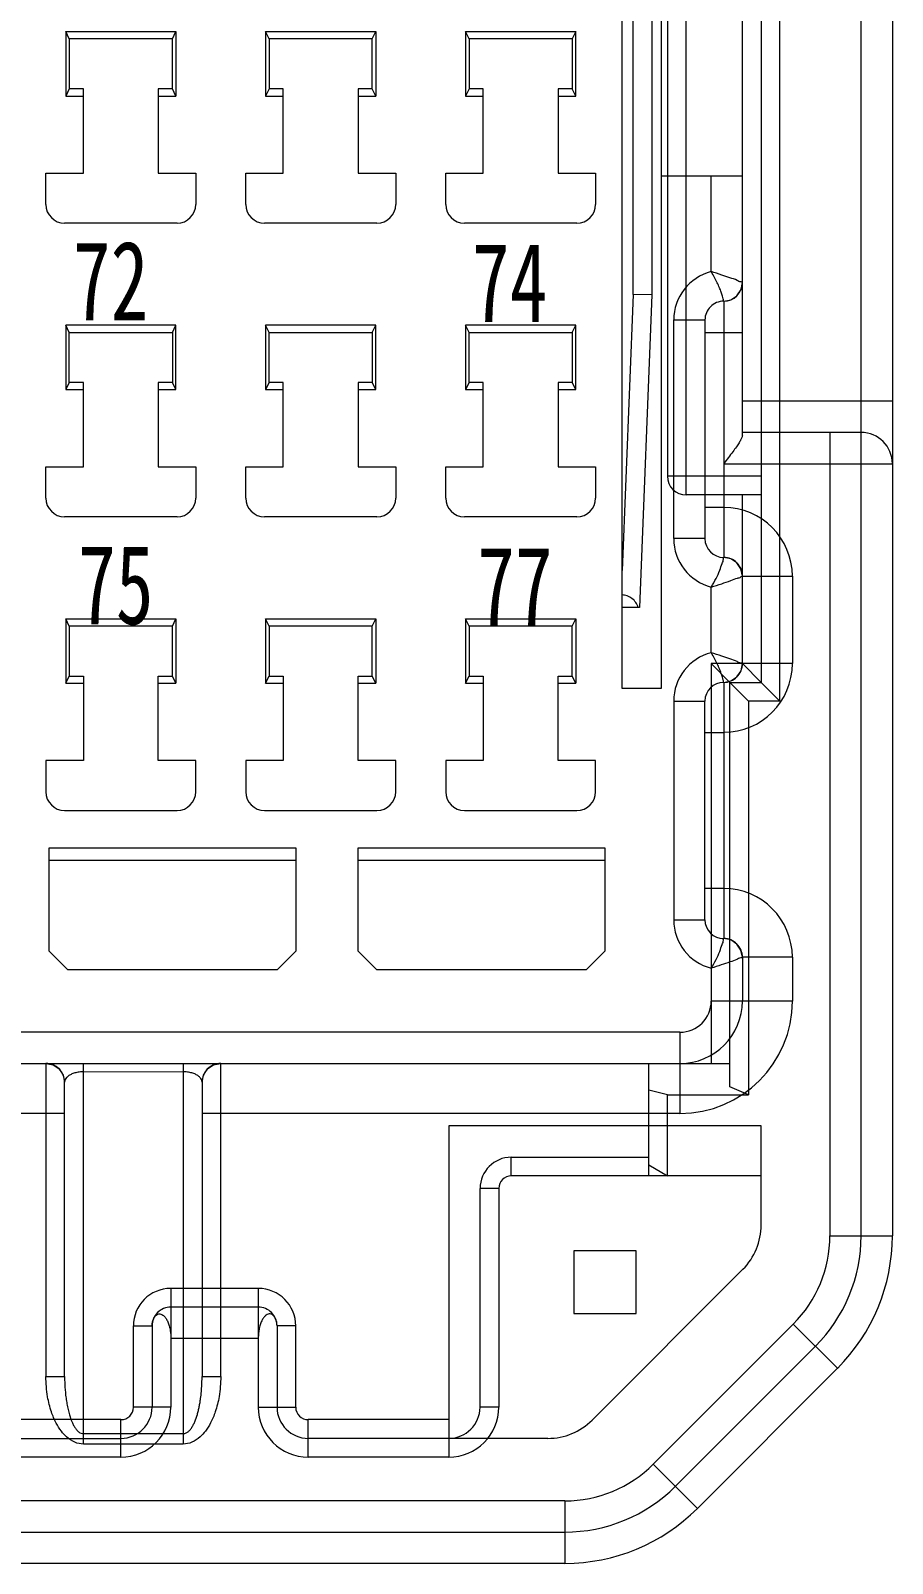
# Model space of a CAD drawing. Header units: inches. Extents: x 47316 to 59086, y 3141 to 11743.
# Drawn here: x 55000.37 to 55027.52, y 9603.56 to 9651.85 of the extents above; entities that cross this region are included whole.
import ezdxf

# ---------------------------------------------------------------- set-up
doc = ezdxf.new("R2010")
doc.units = ezdxf.units.IN
doc.header["$MEASUREMENT"] = 0
doc.styles.get("Standard").update_dxf_attribs({"font": ''})
doc.styles.get('Standard').set_extended_font_data('SimSun')

msp = doc.modelspace()

# ---------------------------------------------------------------- linework, layer by layer
at = {"color": 0, "linetype": 'Continuous', "lineweight": 15}
for p, q in [((55026.54, 9613.883), (55026.54, 9684.188)), ((55027.524, 9684.188), (55027.524, 9613.883)), ((55019.945, 9680.729), (55019.945, 9643.524)), ((55022.799, 9639.111), (55022.799, 9677.382)), ((55019.355, 9643.536), (55019.355, 9677.036)), ((55019.007, 9631.122), (55019.007, 9674.55)), ((55020.24, 9667.54), (55020.24, 9631.122)), ((55023.981, 9630.729), (55023.981, 9667.343)), ((55023.39, 9666.752), (55023.39, 9631.319)), ((55021.028, 9637.225), (55021.028, 9660.847)), ((55020.437, 9660.256), (55020.437, 9637.815)), ((55001.589, 9651.595), (55001.475, 9651.822)), ((55001.475, 9651.822), (55004.95, 9651.822)), ((55001.475, 9651.822), (55001.475, 9649.793)), ((55004.837, 9651.595), (55001.589, 9651.595)), ((55001.589, 9651.595), (55001.589, 9650.02)), ((55004.837, 9651.595), (55004.95, 9651.822)), ((55004.837, 9650.02), (55004.837, 9651.595)), ((55004.95, 9651.822), (55004.95, 9649.793)), ((55007.888, 9651.595), (55007.774, 9651.822)), ((55007.774, 9651.822), (55011.25, 9651.822)), ((55007.774, 9651.822), (55007.774, 9649.793)), ((55011.136, 9651.595), (55007.888, 9651.595)), ((55007.888, 9651.595), (55007.888, 9650.02)), ((55011.136, 9651.595), (55011.25, 9651.822)), ((55011.136, 9650.02), (55011.136, 9651.595)), ((55011.25, 9651.822), (55011.25, 9649.793)), ((55014.187, 9651.595), (55014.074, 9651.822)), ((55014.074, 9651.822), (55017.549, 9651.822)), ((55014.074, 9651.822), (55014.074, 9649.793)), ((55017.435, 9651.595), (55014.187, 9651.595)), ((55014.187, 9651.595), (55014.187, 9650.02)), ((55017.549, 9651.822), (55017.435, 9651.595)), ((55017.435, 9651.595), (55017.435, 9650.02)), ((55017.549, 9649.793), (55017.549, 9651.822)), ((55001.589, 9650.02), (55001.475, 9649.793)), ((55002.032, 9650.02), (55001.589, 9650.02)), ((55002.032, 9647.362), (55002.032, 9650.02)), ((55004.837, 9650.02), (55004.394, 9650.02)), ((55004.394, 9650.02), (55004.394, 9647.362)), ((55004.95, 9649.793), (55004.837, 9650.02)), ((55007.888, 9650.02), (55007.774, 9649.793)), ((55008.331, 9650.02), (55007.888, 9650.02)), ((55008.331, 9647.362), (55008.331, 9650.02)), ((55011.136, 9650.02), (55010.693, 9650.02)), ((55010.693, 9650.02), (55010.693, 9647.362)), ((55011.25, 9649.793), (55011.136, 9650.02)), ((55014.187, 9650.02), (55014.074, 9649.793)), ((55014.63, 9650.02), (55014.187, 9650.02)), ((55014.63, 9647.362), (55014.63, 9650.02)), ((55017.435, 9650.02), (55016.992, 9650.02)), ((55016.992, 9650.02), (55016.992, 9647.362)), ((55017.549, 9649.793), (55017.435, 9650.02)), ((55001.475, 9649.793), (55002.032, 9649.793)), ((55004.394, 9649.793), (55004.95, 9649.793)), ((55007.774, 9649.793), (55008.331, 9649.793)), ((55010.693, 9649.793), (55011.25, 9649.793)), ((55014.074, 9649.793), (55014.63, 9649.793)), ((55016.992, 9649.793), (55017.549, 9649.793)), ((55000.851, 9646.378), (55000.851, 9647.362)), ((55000.851, 9647.362), (55002.032, 9647.362)), ((55004.394, 9647.362), (55005.575, 9647.362)), ((55005.575, 9647.362), (55005.575, 9646.378)), ((55007.15, 9646.378), (55007.15, 9647.362)), ((55007.15, 9647.362), (55008.331, 9647.362)), ((55010.693, 9647.362), (55011.874, 9647.362)), ((55011.874, 9647.362), (55011.874, 9646.378)), ((55013.449, 9646.378), (55013.449, 9647.362)), ((55013.449, 9647.362), (55014.63, 9647.362)), ((55016.992, 9647.362), (55018.173, 9647.362)), ((55018.173, 9647.362), (55018.173, 9646.378)), ((55022.799, 9647.264), (55020.24, 9647.264)), ((55021.815, 9644.261), (55021.815, 9647.264)), ((55004.984, 9645.788), (55001.441, 9645.788)), ((55011.284, 9645.788), (55007.74, 9645.788)), ((55017.583, 9645.788), (55014.04, 9645.788)), ((55022.755, 9643.692), (55022.799, 9643.918)), ((55019.355, 9643.536), (55019.007, 9634.841)), ((55019.945, 9643.524), (55019.355, 9643.536)), ((55019.945, 9643.524), (55019.551, 9633.681)), ((55022.209, 9643.327), (55022.435, 9643.372)), ((55022.209, 9643.327), (55022.209, 9635.256)), ((55022.435, 9643.372), (55022.627, 9643.5)), ((55022.627, 9643.5), (55022.755, 9643.692)), ((55004.95, 9642.57), (55001.475, 9642.57)), ((55001.475, 9642.57), (55001.475, 9640.541)), ((55001.589, 9642.343), (55001.475, 9642.57)), ((55001.589, 9640.768), (55001.589, 9642.343)), ((55001.589, 9642.343), (55004.837, 9642.343)), ((55004.837, 9642.343), (55004.95, 9642.57)), ((55004.837, 9642.343), (55004.837, 9640.768)), ((55004.95, 9640.541), (55004.95, 9642.57)), ((55011.25, 9642.57), (55007.774, 9642.57)), ((55007.774, 9642.57), (55007.774, 9640.541)), ((55007.888, 9642.343), (55007.774, 9642.57)), ((55007.888, 9640.768), (55007.888, 9642.343)), ((55007.888, 9642.343), (55011.136, 9642.343)), ((55011.136, 9642.343), (55011.25, 9642.57)), ((55011.136, 9642.343), (55011.136, 9640.768)), ((55011.25, 9640.541), (55011.25, 9642.57)), ((55017.549, 9642.57), (55014.074, 9642.57)), ((55014.074, 9642.57), (55014.074, 9640.541)), ((55014.187, 9642.343), (55014.074, 9642.57)), ((55014.187, 9640.768), (55014.187, 9642.343)), ((55014.187, 9642.343), (55017.435, 9642.343)), ((55017.435, 9642.343), (55017.549, 9642.57)), ((55017.435, 9642.343), (55017.435, 9640.768)), ((55017.549, 9640.541), (55017.549, 9642.57)), ((55020.634, 9642.736), (55021.618, 9642.736)), ((55020.634, 9635.847), (55020.634, 9642.736)), ((55021.618, 9642.736), (55021.618, 9635.847)), ((55021.618, 9642.343), (55022.799, 9642.343)), ((55001.589, 9640.768), (55001.475, 9640.541)), ((55001.475, 9640.541), (55002.032, 9640.541)), ((55002.032, 9640.768), (55001.589, 9640.768)), ((55002.032, 9638.11), (55002.032, 9640.768)), ((55004.837, 9640.768), (55004.394, 9640.768)), ((55004.394, 9640.768), (55004.394, 9638.11)), ((55004.394, 9640.541), (55004.95, 9640.541)), ((55004.95, 9640.541), (55004.837, 9640.768)), ((55007.888, 9640.768), (55007.774, 9640.541)), ((55007.774, 9640.541), (55008.331, 9640.541)), ((55008.331, 9640.768), (55007.888, 9640.768)), ((55008.331, 9638.11), (55008.331, 9640.768)), ((55011.136, 9640.768), (55010.693, 9640.768)), ((55010.693, 9640.768), (55010.693, 9638.11)), ((55010.693, 9640.541), (55011.25, 9640.541)), ((55011.25, 9640.541), (55011.136, 9640.768)), ((55014.187, 9640.768), (55014.074, 9640.541)), ((55014.074, 9640.541), (55014.63, 9640.541)), ((55014.63, 9640.768), (55014.187, 9640.768)), ((55014.63, 9638.11), (55014.63, 9640.768)), ((55017.435, 9640.768), (55016.992, 9640.768)), ((55016.992, 9640.768), (55016.992, 9638.11)), ((55016.992, 9640.541), (55017.549, 9640.541)), ((55017.549, 9640.541), (55017.435, 9640.768)), ((55027.524, 9640.177), (55022.799, 9640.177)), ((55026.54, 9639.193), (55022.799, 9639.193)), ((55025.555, 9639.193), (55025.555, 9613.883)), ((55000.851, 9637.126), (55000.851, 9638.11)), ((55000.851, 9638.11), (55002.032, 9638.11)), ((55004.394, 9638.11), (55005.575, 9638.11)), ((55005.575, 9638.11), (55005.575, 9637.126)), ((55007.15, 9637.126), (55007.15, 9638.11)), ((55007.15, 9638.11), (55008.331, 9638.11)), ((55010.693, 9638.11), (55011.874, 9638.11)), ((55011.874, 9638.11), (55011.874, 9637.126)), ((55013.449, 9637.126), (55013.449, 9638.11)), ((55013.449, 9638.11), (55014.63, 9638.11)), ((55016.992, 9638.11), (55018.173, 9638.11)), ((55018.173, 9638.11), (55018.173, 9637.126)), ((55022.209, 9638.209), (55027.524, 9638.209)), ((55023.39, 9637.815), (55020.437, 9637.815)), ((55023.39, 9637.225), (55021.028, 9637.225)), ((55022.799, 9631.91), (55022.799, 9637.225)), ((55004.984, 9636.536), (55001.441, 9636.536)), ((55011.284, 9636.536), (55007.74, 9636.536)), ((55017.583, 9636.536), (55014.04, 9636.536)), ((55022.209, 9636.831), (55021.618, 9636.831)), ((55021.618, 9635.847), (55020.634, 9635.847)), ((55022.435, 9635.211), (55022.209, 9635.256)), ((55022.626, 9635.083), (55022.435, 9635.211)), ((55022.754, 9634.891), (55022.626, 9635.083)), ((55022.799, 9634.666), (55022.754, 9634.891)), ((55022.799, 9634.666), (55024.374, 9634.666)), ((55024.374, 9634.666), (55024.374, 9631.91)), ((55021.815, 9632.253), (55021.815, 9634.322)), ((55019.551, 9633.681), (55019.007, 9633.681)), ((55001.589, 9633.091), (55001.475, 9633.318)), ((55001.475, 9633.318), (55004.95, 9633.318)), ((55001.475, 9633.318), (55001.475, 9631.289)), ((55004.837, 9633.091), (55004.95, 9633.318)), ((55004.95, 9633.318), (55004.95, 9631.289)), ((55007.888, 9633.091), (55007.774, 9633.318)), ((55007.774, 9633.318), (55011.25, 9633.318)), ((55007.774, 9633.318), (55007.774, 9631.289)), ((55011.136, 9633.091), (55011.25, 9633.318)), ((55011.25, 9633.318), (55011.25, 9631.289)), ((55014.187, 9633.091), (55014.074, 9633.318)), ((55014.074, 9633.318), (55017.549, 9633.318)), ((55014.074, 9633.318), (55014.074, 9631.289)), ((55017.435, 9633.091), (55017.549, 9633.318)), ((55017.549, 9633.318), (55017.549, 9631.289)), ((55004.837, 9633.091), (55001.589, 9633.091)), ((55001.589, 9633.091), (55001.589, 9631.516)), ((55004.837, 9631.516), (55004.837, 9633.091)), ((55011.136, 9633.091), (55007.888, 9633.091)), ((55007.888, 9633.091), (55007.888, 9631.516)), ((55011.136, 9631.516), (55011.136, 9633.091)), ((55017.435, 9633.091), (55014.187, 9633.091)), ((55014.187, 9633.091), (55014.187, 9631.516)), ((55017.435, 9631.516), (55017.435, 9633.091)), ((55024.374, 9631.91), (55021.815, 9631.91)), ((55021.815, 9631.91), (55022.406, 9631.319)), ((55021.815, 9631.91), (55021.815, 9619.311)), ((55022.627, 9631.492), (55022.755, 9631.684)), ((55022.755, 9631.684), (55022.799, 9631.91)), ((55023.39, 9631.319), (55022.799, 9631.91)), ((55001.475, 9631.289), (55001.589, 9631.516)), ((55001.475, 9631.289), (55002.032, 9631.289)), ((55001.589, 9631.516), (55002.032, 9631.516)), ((55002.032, 9631.516), (55002.032, 9628.858)), ((55004.394, 9628.858), (55004.394, 9631.516)), ((55004.394, 9631.516), (55004.837, 9631.516)), ((55004.394, 9631.289), (55004.95, 9631.289)), ((55004.95, 9631.289), (55004.837, 9631.516)), ((55007.774, 9631.289), (55007.888, 9631.516)), ((55007.774, 9631.289), (55008.331, 9631.289)), ((55007.888, 9631.516), (55008.331, 9631.516)), ((55008.331, 9631.516), (55008.331, 9628.858)), ((55010.693, 9628.858), (55010.693, 9631.516)), ((55010.693, 9631.516), (55011.136, 9631.516)), ((55010.693, 9631.289), (55011.25, 9631.289)), ((55011.25, 9631.289), (55011.136, 9631.516)), ((55014.074, 9631.289), (55014.187, 9631.516)), ((55014.074, 9631.289), (55014.63, 9631.289)), ((55014.187, 9631.516), (55014.63, 9631.516)), ((55014.63, 9631.516), (55014.63, 9628.858)), ((55016.992, 9628.858), (55016.992, 9631.516)), ((55016.992, 9631.516), (55017.435, 9631.516)), ((55016.992, 9631.289), (55017.549, 9631.289)), ((55017.549, 9631.289), (55017.435, 9631.516)), ((55022.209, 9631.319), (55022.435, 9631.364)), ((55022.209, 9631.319), (55022.209, 9623.248)), ((55022.406, 9618.573), (55022.406, 9631.319)), ((55022.406, 9631.319), (55022.996, 9630.729)), ((55022.406, 9631.319), (55023.39, 9631.319)), ((55022.435, 9631.364), (55022.627, 9631.492)), ((55023.39, 9631.319), (55023.981, 9630.729)), ((55020.24, 9631.122), (55019.007, 9631.122)), ((55020.634, 9630.729), (55020.634, 9623.839)), ((55020.634, 9630.729), (55021.618, 9630.729)), ((55021.618, 9623.839), (55021.618, 9630.729)), ((55022.996, 9630.729), (55022.996, 9618.327)), ((55023.981, 9630.729), (55022.996, 9630.729)), ((55021.618, 9629.744), (55022.209, 9629.744)), ((55002.032, 9628.858), (55000.851, 9628.858)), ((55000.851, 9628.858), (55000.851, 9627.874)), ((55005.575, 9628.858), (55004.394, 9628.858)), ((55005.575, 9627.874), (55005.575, 9628.858)), ((55008.331, 9628.858), (55007.15, 9628.858)), ((55007.15, 9628.858), (55007.15, 9627.874)), ((55011.874, 9628.858), (55010.693, 9628.858)), ((55011.874, 9627.874), (55011.874, 9628.858)), ((55014.63, 9628.858), (55013.449, 9628.858)), ((55013.449, 9628.858), (55013.449, 9627.874)), ((55018.173, 9628.858), (55016.992, 9628.858)), ((55018.173, 9627.874), (55018.173, 9628.858)), ((55001.441, 9627.284), (55004.984, 9627.284)), ((55007.74, 9627.284), (55011.284, 9627.284)), ((55014.04, 9627.284), (55017.583, 9627.284)), ((55000.949, 9626.103), (55008.725, 9626.103)), ((55000.949, 9622.855), (55000.949, 9626.103)), ((55008.725, 9626.103), (55008.725, 9622.855)), ((55010.693, 9626.103), (55018.469, 9626.103)), ((55010.693, 9622.855), (55010.693, 9626.103)), ((55018.469, 9626.103), (55018.469, 9622.855)), ((55008.725, 9625.709), (55000.949, 9625.709)), ((55018.469, 9625.709), (55010.693, 9625.709)), ((55022.209, 9624.823), (55021.618, 9624.823)), ((55020.634, 9623.839), (55021.618, 9623.839)), ((55022.435, 9623.203), (55022.209, 9623.248)), ((55022.626, 9623.075), (55022.435, 9623.203)), ((55022.754, 9622.884), (55022.626, 9623.075)), ((55001.54, 9622.264), (55000.949, 9622.855)), ((55008.725, 9622.855), (55008.134, 9622.264)), ((55011.284, 9622.264), (55010.693, 9622.855)), ((55018.469, 9622.855), (55017.878, 9622.264)), ((55022.799, 9622.658), (55022.754, 9622.884)), ((55022.799, 9622.658), (55022.799, 9621.28)), ((55024.374, 9622.658), (55022.799, 9622.658)), ((55024.374, 9622.658), (55024.374, 9621.28)), ((55008.134, 9622.264), (55001.54, 9622.264)), ((55017.878, 9622.264), (55011.284, 9622.264)), ((55024.374, 9621.28), (55021.815, 9621.28)), ((55020.831, 9620.295), (54996.234, 9620.295)), ((55020.831, 9620.295), (55020.831, 9617.736)), ((54928.508, 9619.311), (55022.406, 9619.311)), ((55000.851, 9619.311), (55001.077, 9619.266)), ((55000.851, 9619.311), (55000.851, 9609.451)), ((55001.077, 9619.266), (55001.269, 9619.138)), ((55001.269, 9619.138), (55001.396, 9618.946)), ((55002.032, 9607.314), (55002.032, 9619.311)), ((55005.181, 9619.311), (55005.181, 9607.314)), ((55005.817, 9618.946), (55005.944, 9619.138)), ((55005.944, 9619.138), (55006.137, 9619.266)), ((55006.137, 9619.266), (55006.362, 9619.311)), ((55006.362, 9609.451), (55006.362, 9619.311)), ((55019.847, 9615.768), (55019.847, 9619.311)), ((55001.396, 9618.946), (55001.441, 9618.721)), ((55001.441, 9609.451), (55001.441, 9618.721)), ((55005.181, 9619.039), (55002.032, 9619.048)), ((55005.772, 9618.721), (55005.817, 9618.946)), ((55005.772, 9618.721), (55005.772, 9609.451)), ((55020.437, 9618.327), (55019.847, 9618.475)), ((55020.437, 9615.768), (55020.437, 9618.327)), ((55020.437, 9618.327), (55022.996, 9618.327)), ((55022.996, 9618.327), (55022.406, 9618.573)), ((55001.441, 9617.736), (54976.835, 9617.736)), ((55020.831, 9617.736), (55005.772, 9617.736)), ((55023.39, 9617.343), (55013.547, 9617.343)), ((55013.547, 9617.343), (55013.547, 9606.91)), ((55023.39, 9614.221), (55023.39, 9617.343)), ((55015.516, 9615.768), (55015.516, 9616.358)), ((55015.516, 9616.358), (55019.847, 9616.358)), ((55023.39, 9615.768), (55015.516, 9615.768)), ((55019.847, 9616.122), (55020.437, 9615.768)), ((55014.532, 9608.484), (55014.532, 9615.374)), ((55015.122, 9615.374), (55014.532, 9615.374)), ((55015.122, 9615.374), (55015.122, 9608.484)), ((55025.555, 9613.883), (55027.524, 9613.883)), ((55019.453, 9613.406), (55017.484, 9613.406)), ((55017.484, 9613.406), (55017.484, 9611.437)), ((55019.453, 9611.437), (55019.453, 9613.406)), ((55022.813, 9612.829), (55018.061, 9608.077)), ((55007.544, 9612.225), (55004.788, 9612.225)), ((55004.788, 9612.225), (55004.788, 9608.484)), ((55007.544, 9612.225), (55007.544, 9608.484)), ((55007.544, 9611.634), (55004.788, 9611.634)), ((55017.484, 9611.437), (55019.453, 9611.437)), ((55003.607, 9608.484), (55003.607, 9611.044)), ((55003.607, 9611.044), (55004.197, 9611.044)), ((55004.197, 9611.044), (55004.197, 9608.484)), ((55008.725, 9611.044), (55008.134, 9611.044)), ((55008.134, 9611.044), (55008.134, 9608.484)), ((55008.725, 9608.484), (55008.725, 9611.044)), ((55019.988, 9606.685), (55024.402, 9611.099)), ((55025.794, 9609.708), (55024.402, 9611.099)), ((55007.544, 9610.65), (55004.788, 9610.65)), ((55020.684, 9605.989), (55025.098, 9610.403)), ((55025.794, 9609.708), (55021.379, 9605.293)), ((55000.851, 9609.451), (55001.441, 9609.451)), ((55005.772, 9609.451), (55006.362, 9609.451)), ((55003.213, 9608.091), (54998.292, 9608.091)), ((55003.213, 9606.91), (55003.213, 9608.091)), ((55004.788, 9608.484), (55003.607, 9608.484)), ((55007.544, 9608.484), (55008.725, 9608.484)), ((55013.547, 9608.091), (55009.118, 9608.091)), ((55009.118, 9606.91), (55009.118, 9608.091)), ((55015.122, 9608.484), (55014.532, 9608.484)), ((55002.032, 9607.655), (55005.181, 9607.649)), ((54993.862, 9607.5), (55003.213, 9607.5)), ((55005.181, 9607.314), (55002.032, 9607.314)), ((55016.669, 9607.5), (55009.118, 9607.5)), ((55003.213, 9606.91), (54954.492, 9606.91)), ((55013.547, 9606.91), (55009.118, 9606.91)), ((55021.379, 9605.293), (55019.988, 9606.685)), ((55017.204, 9605.532), (54990.91, 9605.532)), ((55017.204, 9605.532), (55017.204, 9603.563)), ((54932.135, 9604.547), (55017.204, 9604.547)), ((55017.204, 9603.563), (54932.135, 9603.563))]:
    msp.add_line(p, q, dxfattribs=at)
for centre, radius, start, end in [((55001.441, 9646.378), 0.591, 180, 270), ((55004.984, 9646.378), 0.591, 270, 360), ((55007.74, 9646.378), 0.591, 180, 270), ((55011.284, 9646.378), 0.591, 270, 360), ((55014.04, 9646.378), 0.591, 180, 270), ((55017.583, 9646.378), 0.591, 270, 360), ((55022.209, 9642.736), 1.575, 104.4794, 180), ((55022.209, 9643.918), 0.591, 270, 0), ((55022.209, 9642.736), 0.591, 90, 180.0012), ((55026.54, 9638.209), 0.984, 0.0001, 90), ((55021.028, 9637.815), 0.591, 180.0063, 269.9937), ((55001.441, 9637.126), 0.591, 180, 270), ((55004.984, 9637.126), 0.591, 270, 360), ((55007.74, 9637.126), 0.591, 180, 270), ((55011.284, 9637.126), 0.591, 270, 360), ((55014.04, 9637.126), 0.591, 180, 270), ((55017.583, 9637.126), 0.591, 270, 360), ((55022.209, 9634.666), 2.165, 0, 90), ((55022.209, 9635.847), 1.575, 180, 255.5233), ((55022.209, 9635.847), 0.591, 180.0041, 269.9981), ((55022.209, 9634.666), 0.591, 359.9998, 90.0002), ((55022.209, 9630.729), 1.575, 104.4794, 180), ((55022.209, 9631.91), 2.165, 270, 360), ((55022.209, 9631.91), 0.591, 269.9998, 0.0002), ((55022.209, 9630.729), 0.591, 90.0045, 180.0002), ((55001.441, 9627.874), 0.591, 180, 270), ((55004.984, 9627.874), 0.591, 270, 0), ((55007.74, 9627.874), 0.591, 180, 270), ((55011.284, 9627.874), 0.591, 270, 360), ((55014.04, 9627.874), 0.591, 180, 270), ((55017.583, 9627.874), 0.591, 270, 0), ((55022.209, 9622.658), 2.165, 0, 90), ((55022.209, 9623.839), 1.575, 180, 255.5222), ((55022.209, 9623.839), 0.591, 180.0041, 269.9981), ((55022.209, 9622.658), 0.591, 359.9998, 90.0002), ((55020.831, 9621.28), 3.543, 270.0001, 359.9999), ((55020.831, 9621.28), 1.968, 270.0001, 359.9999), ((55020.831, 9621.28), 0.984, 270, 360), ((55000.851, 9618.721), 0.591, 359.9998, 90), ((55006.362, 9618.721), 0.591, 89.9999, 180.0002), ((55015.516, 9615.374), 0.984, 90.0018, 179.9982), ((55015.516, 9615.374), 0.394, 90, 180), ((55021.421, 9614.221), 1.969, 315.0042, 359.9958), ((55021.618, 9613.883), 3.937, 315, 0), ((55021.618, 9613.883), 4.921, 315, 360), ((55021.618, 9613.883), 5.906, 315, 360), ((55004.788, 9611.044), 1.181, 90, 180), ((55007.544, 9611.044), 1.181, 0, 90), ((55004.788, 9611.044), 0.591, 89.9999, 180.0001), ((55007.544, 9611.044), 0.591, 359.9999, 90.0001), ((55003.213, 9608.484), 1.575, 270, 0), ((55003.213, 9608.484), 0.984, 270.0004, 359.9996), ((55003.213, 9608.484), 0.394, 270, 360), ((55009.118, 9608.484), 1.575, 180, 270), ((55009.118, 9608.484), 0.984, 180.0018, 269.9982), ((55009.118, 9608.484), 0.394, 180, 270), ((55013.547, 9608.484), 1.575, 270, 0), ((55013.547, 9608.484), 0.984, 270.0018, 359.9982), ((55016.669, 9609.469), 1.969, 270.0042, 314.9958), ((55017.204, 9609.469), 3.937, 270, 315), ((55017.204, 9609.469), 4.921, 270, 315), ((55017.204, 9609.469), 5.906, 270, 315)]:
    msp.add_arc(centre, radius, start, end, dxfattribs=at)
for points, knots in [([(55022.799, 9643.918), (55022.799, 9643.933), (55022.709, 9643.932), (55022.612, 9644.005), (55022.391, 9644.066), (55022.127, 9644.165), (55021.927, 9644.225), (55021.815, 9644.261)], [0, 0, 0, 0, 0.043798, 0.174349, 0.402868, 0.662939, 1, 1, 1, 1]), ([(55022.209, 9643.327), (55022.208, 9643.329), (55022.207, 9643.335), (55022.202, 9643.359), (55022.191, 9643.411), (55022.167, 9643.501), (55022.13, 9643.619), (55022.076, 9643.76), (55022.007, 9643.916), (55021.922, 9644.081), (55021.855, 9644.196), (55021.818, 9644.256), (55021.815, 9644.261)], [0, 0, 0, 0, 0.006476, 0.016616, 0.072534, 0.164767, 0.288513, 0.438248, 0.60809, 0.791727, 0.983338, 1, 1, 1, 1]), ([(55022.799, 9639.111), (55022.799, 9639.091), (55022.788, 9639.043), (55022.751, 9638.962), (55022.689, 9638.858), (55022.602, 9638.729), (55022.49, 9638.575), (55022.356, 9638.399), (55022.26, 9638.274), (55022.209, 9638.209)], [0, 0, 0, 0, 0.054857, 0.134808, 0.244521, 0.38769, 0.56497, 0.771029, 1, 1, 1, 1]), ([(55021.815, 9634.322), (55021.871, 9634.41), (55021.967, 9634.586), (55022.088, 9634.828), (55022.145, 9635.053), (55022.211, 9635.153), (55022.192, 9635.256), (55022.209, 9635.256)], [0, 0, 0, 0, 0.307755, 0.585228, 0.808193, 0.951282, 1, 1, 1, 1]), ([(55021.815, 9634.322), (55021.926, 9634.358), (55022.135, 9634.425), (55022.402, 9634.509), (55022.626, 9634.611), (55022.715, 9634.611), (55022.799, 9634.679), (55022.799, 9634.666)], [0, 0, 0, 0, 0.334032, 0.623289, 0.837094, 0.962601, 1, 1, 1, 1]), ([(55019.518, 9633.681), (55019.5, 9633.737), (55019.447, 9633.842), (55019.326, 9633.969), (55019.172, 9634.049), (55019.061, 9634.071), (55019.007, 9634.074)], [0, 0, 0, 0, 0.254688, 0.509568, 0.759532, 1, 1, 1, 1]), ([(55022.209, 9631.319), (55022.208, 9631.321), (55022.207, 9631.327), (55022.202, 9631.351), (55022.191, 9631.403), (55022.167, 9631.493), (55022.13, 9631.611), (55022.076, 9631.752), (55022.007, 9631.908), (55021.922, 9632.073), (55021.855, 9632.188), (55021.818, 9632.248), (55021.815, 9632.253)], [0, 0, 0, 0, 0.006476, 0.016616, 0.072534, 0.164767, 0.288513, 0.438248, 0.60809, 0.791727, 0.983338, 1, 1, 1, 1]), ([(55022.799, 9631.91), (55022.799, 9631.925), (55022.709, 9631.924), (55022.612, 9631.997), (55022.391, 9632.059), (55022.127, 9632.157), (55021.927, 9632.218), (55021.815, 9632.253)], [0, 0, 0, 0, 0.043798, 0.174349, 0.402868, 0.662939, 1, 1, 1, 1]), ([(55021.815, 9622.314), (55021.871, 9622.402), (55021.967, 9622.578), (55022.088, 9622.82), (55022.145, 9623.046), (55022.211, 9623.146), (55022.192, 9623.248), (55022.209, 9623.248)], [0, 0, 0, 0, 0.307755, 0.585228, 0.808193, 0.951282, 1, 1, 1, 1]), ([(55022.799, 9622.658), (55022.799, 9622.641), (55022.703, 9622.642), (55022.606, 9622.568), (55022.38, 9622.505), (55022.12, 9622.408), (55021.92, 9622.348), (55021.815, 9622.314)], [0, 0, 0, 0, 0.046882, 0.186088, 0.404132, 0.683017, 1, 1, 1, 1]), ([(55002.032, 9619.048), (55002.026, 9619.048), (55001.994, 9619.048), (55001.938, 9619.045), (55001.865, 9619.036), (55001.776, 9619.018), (55001.677, 9618.986), (55001.579, 9618.935), (55001.506, 9618.875), (55001.455, 9618.805), (55001.441, 9618.75), (55001.441, 9618.721)], [0, 0, 0, 0, 0.024589, 0.128066, 0.228877, 0.325305, 0.500607, 0.650206, 0.775739, 0.882078, 1, 1, 1, 1]), ([(55005.772, 9618.721), (55005.772, 9618.75), (55005.757, 9618.806), (55005.706, 9618.876), (55005.633, 9618.936), (55005.535, 9618.987), (55005.437, 9619.018), (55005.348, 9619.036), (55005.275, 9619.045), (55005.219, 9619.048), (55005.188, 9619.048), (55005.181, 9619.048)], [0, 0, 0, 0, 0.120064, 0.226155, 0.35133, 0.50036, 0.674831, 0.770735, 0.870969, 0.973863, 1, 1, 1, 1]), ([(55004.197, 9611.044), (55004.197, 9611.06), (55004.198, 9611.094), (55004.205, 9611.148), (55004.218, 9611.203), (55004.238, 9611.26), (55004.267, 9611.315), (55004.304, 9611.364), (55004.352, 9611.403), (55004.411, 9611.424), (55004.479, 9611.419), (55004.548, 9611.383), (55004.612, 9611.317), (55004.671, 9611.225), (55004.72, 9611.107), (55004.758, 9610.968), (55004.782, 9610.813), (55004.788, 9610.705), (55004.788, 9610.65)], [0, 0, 0, 0, 0.035247, 0.073792, 0.114829, 0.157983, 0.202326, 0.246407, 0.28984, 0.332905, 0.378484, 0.431323, 0.495515, 0.573349, 0.664773, 0.768714, 0.881765, 1, 1, 1, 1]), ([(55008.134, 9611.044), (55008.134, 9611.06), (55008.133, 9611.094), (55008.126, 9611.147), (55008.113, 9611.203), (55008.093, 9611.26), (55008.065, 9611.315), (55008.027, 9611.364), (55007.979, 9611.403), (55007.92, 9611.424), (55007.852, 9611.419), (55007.783, 9611.383), (55007.719, 9611.318), (55007.66, 9611.225), (55007.611, 9611.107), (55007.573, 9610.968), (55007.549, 9610.813), (55007.544, 9610.705), (55007.544, 9610.65)], [0, 0, 0, 0, 0.035169, 0.0737, 0.114777, 0.157887, 0.202213, 0.246304, 0.289738, 0.332799, 0.378375, 0.431201, 0.495403, 0.573261, 0.664697, 0.768723, 0.881723, 1, 1, 1, 1]), ([(55002.032, 9607.321), (55001.941, 9607.321), (55001.745, 9607.365), (55001.513, 9607.523), (55001.321, 9607.737), (55001.156, 9608.001), (55001.004, 9608.365), (55000.88, 9608.858), (55000.857, 9609.237), (55000.851, 9609.451)], [0, 0, 0, 0, 0.102613, 0.220339, 0.313047, 0.42655, 0.572053, 0.757953, 1, 1, 1, 1]), ([(55001.441, 9609.451), (55001.441, 9609.394), (55001.444, 9609.227), (55001.458, 9608.998), (55001.484, 9608.767), (55001.512, 9608.587), (55001.548, 9608.41), (55001.598, 9608.218), (55001.656, 9608.051), (55001.723, 9607.911), (55001.779, 9607.818), (55001.844, 9607.738), (55001.918, 9607.677), (55001.984, 9607.652), (55002.022, 9607.649), (55002.032, 9607.649)], [0, 0, 0, 0, 0.084515, 0.251217, 0.342992, 0.43411, 0.524288, 0.613083, 0.732167, 0.789343, 0.844104, 0.895582, 0.942899, 0.986169, 1, 1, 1, 1]), ([(55006.362, 9609.451), (55006.356, 9609.238), (55006.334, 9608.861), (55006.21, 9608.37), (55006.059, 9608.006), (55005.895, 9607.741), (55005.704, 9607.526), (55005.471, 9607.365), (55005.273, 9607.321), (55005.181, 9607.321)], [0, 0, 0, 0, 0.240796, 0.425988, 0.571416, 0.685239, 0.777652, 0.896096, 1, 1, 1, 1]), ([(55005.181, 9607.649), (55005.19, 9607.649), (55005.214, 9607.651), (55005.252, 9607.66), (55005.308, 9607.687), (55005.372, 9607.741), (55005.438, 9607.823), (55005.495, 9607.92), (55005.562, 9608.063), (55005.614, 9608.217), (55005.657, 9608.378), (55005.684, 9608.503), (55005.708, 9608.63), (55005.732, 9608.787), (55005.752, 9608.975), (55005.767, 9609.19), (55005.771, 9609.349), (55005.772, 9609.436), (55005.772, 9609.451)], [0, 0, 0, 0, 0.0136, 0.035399, 0.058026, 0.106481, 0.159253, 0.215394, 0.273994, 0.395971, 0.459299, 0.523374, 0.588018, 0.653103, 0.761595, 0.870634, 0.977347, 1, 1, 1, 1])]:
    msp.add_open_spline(points, degree=3, knots=knots, dxfattribs=at)

# ---------------------------------------------------------------- texts
at = {"color": 0, "lineweight": 15, "width": 0.7}
for s, p in [('72', (55001.701, 9642.726)), ('74', (55014.275, 9642.674)), ('75', (55001.863, 9633.152)), ('77', (55014.437, 9633.101))]:
    msp.add_text(s, height=2.5, dxfattribs=at).set_placement(p)

doc.saveas('drawing.dxf')
